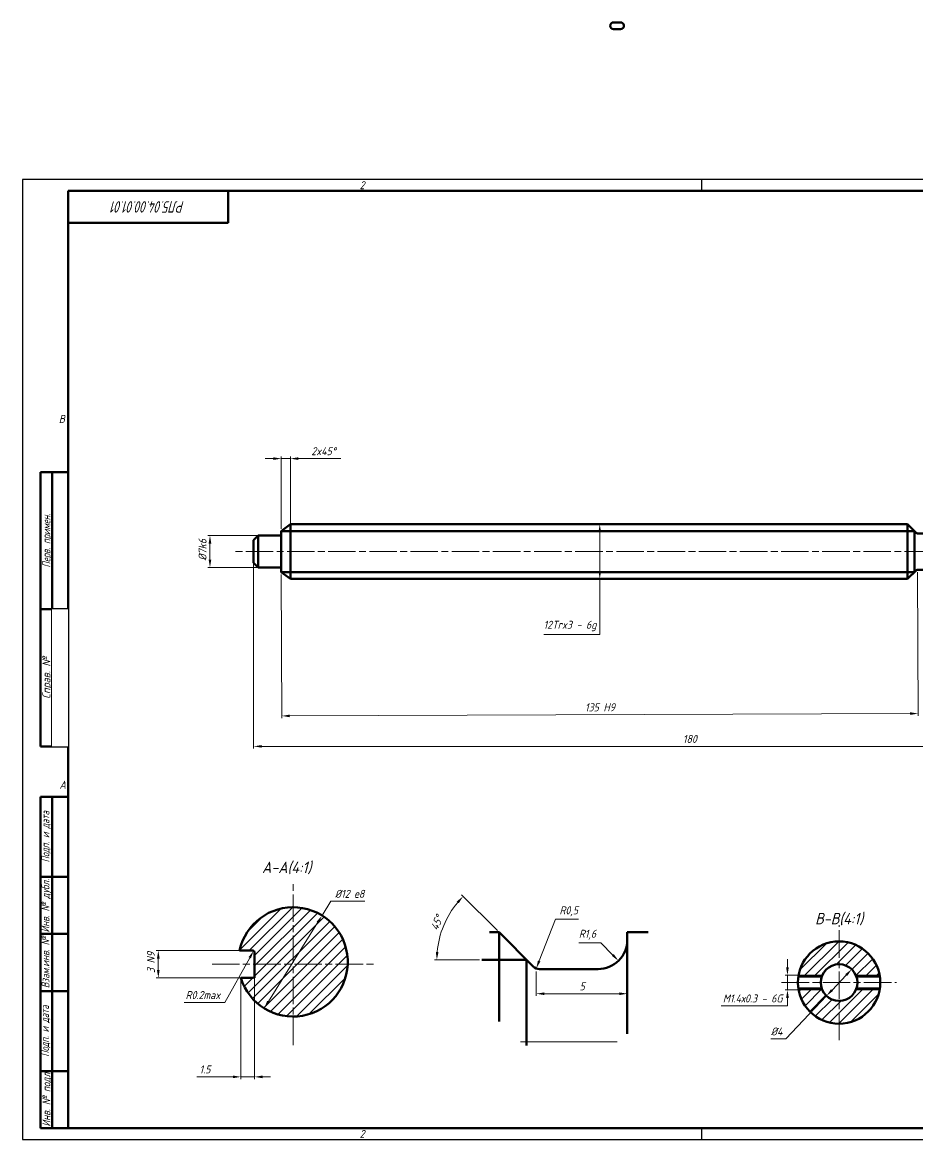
# Model space of a CAD drawing. Header units: millimetres. Extents: x 0 to 594, y 0 to 489.
# Drawn here: x 0 to 391.4, y 0 to 488.7 of the extents above; entities that cross this region are included whole.
import ezdxf
from ezdxf.enums import TextEntityAlignment as Align

# ---------------------------------------------------------------- set-up
doc = ezdxf.new("R2010")
doc.units = ezdxf.units.MM
doc.set_wipeout_variables(frame=1)
doc.linetypes.add('AM_ISO08W050', pattern=[18, 12, -1.5, 3, -1.5])
for name, color, linetype, lineweight in [('AM_0', 7, 'Continuous', 50), ('AM_4', 3, 'Continuous', 15), ('AM_5', 3, 'Continuous', 15), ('AM_7', 4, 'AM_ISO08W050', 15), ('AM_8', 1, 'Continuous', 15), ('AM_BOR', 7, 'Continuous', 35), ('основные', 7, 'Continuous', 50)]:
    doc.layers.add(name, color=color, linetype=linetype, lineweight=lineweight)
doc.styles.add('ACGOSTTS', font='geniso.shx', dxfattribs={"oblique": 15, "height": 3.5})
doc.styles.get("Standard").update_dxf_attribs({"font": 'GENISO.SHX', "oblique": 15})
doc.dimstyles.new('AM_GOST$0', dxfattribs={"dimtxt": 3.5, "dimasz": 3.5, "dimexe": 1, "dimexo": 1, "dimgap": 1.5, "dimtad": 1, "dimtoh": 1, "dimtxsty": 'Standard', "dimcen": 0, "dimclrd": 256, "dimclre": 256, "dimclrt": 2, "dimadec": 0, "dimazin": 2, "dimtp": 0.1, "dimtm": 0.1, "dimtfac": 0.71, "dimtmove": 0, "dimatfit": 3, "dimfxl": 1, "dimtolj": 1, "dimlwd": -1, "dimlwe": -1, "dimarcsym": 1})
doc.dimstyles.new('AM_GOST$2', dxfattribs={"dimtxt": 3.5, "dimasz": 3.5, "dimexe": 1, "dimexo": 1, "dimgap": 1.5, "dimtad": 1, "dimtoh": 1, "dimtxsty": 'Standard', "dimcen": 0, "dimclrd": 256, "dimclre": 256, "dimclrt": 2, "dimadec": 0, "dimazin": 2, "dimtp": 0.1, "dimtm": 0.1, "dimtfac": 0.71, "dimtdec": 3, "dimtmove": 0, "dimatfit": 3, "dimfxl": 1, "dimtolj": 1, "dimlwd": -1, "dimlwe": -1, "dimarcsym": 1})
doc.dimstyles.new('AM_GOST$3', dxfattribs={"dimtxt": 3.5, "dimasz": 3.5, "dimexe": 1, "dimexo": 1, "dimgap": 1.5, "dimtad": 1, "dimtoh": 1, "dimtxsty": 'Standard', "dimcen": 0, "dimclrd": 256, "dimclre": 256, "dimclrt": 2, "dimadec": 0, "dimazin": 2, "dimtp": 0.1, "dimtm": 0.1, "dimtfac": 0.71, "dimtdec": 3, "dimtofl": 0, "dimtmove": 0, "dimatfit": 2, "dimfxl": 1, "dimtolj": 1, "dimlwd": -1, "dimlwe": -1, "dimarcsym": 1})
doc.dimstyles.new('AM_GOST$4', dxfattribs={"dimtxt": 3.5, "dimasz": 3.5, "dimexe": 1, "dimexo": 1, "dimgap": 1.5, "dimtad": 1, "dimtoh": 1, "dimtxsty": 'Standard', "dimcen": 0, "dimclrd": 256, "dimclre": 256, "dimclrt": 2, "dimadec": 0, "dimazin": 2, "dimtp": 0.1, "dimtm": 0.1, "dimtfac": 0.71, "dimtdec": 3, "dimtmove": 0, "dimatfit": 3, "dimfxl": 1, "dimtolj": 1, "dimlwd": -1, "dimlwe": -1, "dimarcsym": 1})

# ---------------------------------------------------------------- blocks, each defined once
blk = doc.blocks.new('GOST_A2_LANDSCAPE')
at = {"layer": 'AM_BOR', "color": 1, "lineweight": 25}
for p, q in [((594, 420), (0, 420)), ((0, 420), (0, 0)), ((297, 415), (297, 420)), ((594, 0), (594, 420)), ((15, 210), (20, 210)), ((589, 210), (594, 210)), ((297, 0), (297, 5)), ((0, 0), (594, 0))]:
    blk.add_line(p, q, dxfattribs=at)
at = {"layer": 'AM_BOR', "color": 7, "lineweight": 50}
for p, q in [((589, 415), (20, 415)), ((20, 415), (20, 5)), ((589, 5), (589, 415)), ((20, 5), (589, 5))]:
    blk.add_line(p, q, dxfattribs=at)
at = {"layer": 'AM_BOR', "color": 1, "lineweight": 25, "style": 'ACGOSTTS', "oblique": 15}
for s, p in [('2', (148.5, 417.5)), ('1', (445.5, 417.5)), ('2', (148.5, 2.5)), ('1', (445.5, 2.5))]:
    blk.add_text(s, height=3.5, dxfattribs=at).set_placement(p, align=Align.MIDDLE_CENTER)
for s, p in [('B', (15.93, 313.5)), ('B', (589.93, 313.5)), ('A', (16.21, 153.5)), ('A', (590.21, 103.5))]:
    blk.add_text(s, height=3.5, dxfattribs=at).set_placement(p)
blk = doc.blocks.new('GOST_EXT12')
at = {"layer": 'AM_BOR', "color": 7, "lineweight": 50, "ltscale": 0.3}
for p, q in [((0, 287), (-12, 287)), ((-12, 287), (-12, 167)), ((-7, 167), (-7, 287)), ((0, 167), (0, 287)), ((-12, 227), (0, 227)), ((-12, 167), (0, 167))]:
    blk.add_line(p, q, dxfattribs=at)
at = {"layer": 'AM_BOR', "color": 7, "lineweight": 50}
for p, q in [((0, 145), (-12, 145)), ((-12, 145), (-12, 110)), ((-12, 0), (-12, 145)), ((-7, 0), (-7, 145)), ((0, 145), (0, 0)), ((0, 110), (-12, 110)), ((-12, 110), (-12, 85)), ((0, 85), (-12, 85)), ((-12, 85), (-12, 60)), ((0, 60), (-12, 60)), ((-12, 60), (-12, 25)), ((0, 25), (-12, 25)), ((-12, 25), (-12, 0)), ((0, 0), (-12, 0))]:
    blk.add_line(p, q, dxfattribs=at)
at = {"layer": 'AM_BOR', "color": 1, "lineweight": 25, "style": 'ACGOSTTS', "oblique": 15}
for s, width, p in [('Перв. примен.', 0.821392, (-9.5, 257)), ('Подп. и дата', 0.842977, (-9.95, 127.5)), ('Инв. № дубл.', 0.891828, (-9.9, 97.31)), ('Взам.инв. №', 0.899981, (-9.9, 72.5)), ('Подп. и дата', 0.842977, (-10.13, 42.5)), ('Инв. № подл', 0.910904, (-9.5, 12.5))]:
    blk.add_text(s, height=3.5, rotation=90, dxfattribs=dict(at, width=width)).set_placement(p, align=Align.MIDDLE_CENTER)
blk.add_text('Справ. №', height=3.5, rotation=90, dxfattribs=at).set_placement((-9.5, 197), align=Align.MIDDLE_CENTER)
at = {"layer": 'AM_BOR', "color": 2, "lineweight": 25, "style": 'ACGOSTTS', "oblique": 15, "width": 0.8}
for tag, p in [('GEN-TITLE-FREF{16}', (-3.5, 257)), ('GEN-TITLE-RPARTNO{16}', (-3.5, 197)), ('GEN-TITLE-SDT2{10}', (-3.5, 127.5)), ('GEN-TITLE-CSTKN{7}', (-3.5, 97.5)), ('GEN-TITLE-RSTKN{7}', (-3.5, 72.5)), ('GEN-TITLE-SDT1{10}', (-3.5, 42.5)), ('GEN-TITLE-STKN{7}', (-3.5, 12.5))]:
    blk.add_attdef(tag, text='', height=3.17, rotation=90, dxfattribs=at).set_placement(p, align=Align.MIDDLE_CENTER)
blk.add_wipeout([(-7, 227), (-7, 167), (0, 167), (0, 227)])
blk = doc.blocks.new('GOST_EXT3_L')
at = {"layer": 'AM_BOR', "color": 7, "lineweight": 50}
for p, q in [((0, 0), (70, 0)), ((0, -14), (0, 0)), ((70, 0), (70, -14)), ((70, -14), (0, -14))]:
    blk.add_line(p, q, dxfattribs=at)
at = {"layer": 'AM_BOR', "color": 2, "lineweight": 25, "style": 'ACGOSTTS', "oblique": 15, "width": 0.8}
blk.add_attdef('GEN-TITLE-PARTNO{11.7}', text='', height=5, rotation=180, dxfattribs=at).set_placement((35, -7), align=Align.MIDDLE_CENTER)
blk = doc.blocks.new('*D9')
at = {"layer": 'AM_5', "linetype": 'ByBlock', "transparency": 16777216}
for p, q in [((101.11, 256.26), (101.11, 171.03)), ((482.45, 256.24), (482.45, 171.03)), ((104.61, 172.03), (478.95, 172.03))]:
    blk.add_line(p, q, dxfattribs=at)
at = {"layer": 'AM_5', "transparency": 16777216}
for points in [[(104.61, 172.61), (104.61, 171.45), (101.11, 172.03)], [(478.95, 172.61), (478.95, 171.45), (482.45, 172.03)]]:
    blk.add_solid(points, dxfattribs=at)
at = {"layer": 'Defpoints', "color": 0, "transparency": 16777216}
for p in [(101.11, 257.26), (482.45, 257.24), (482.45, 172.03)]:
    blk.add_point(p, dxfattribs=at)
at = {"layer": 'AM_5', "color": 2, "transparency": 16777216, "insert": (291.78, 175.28), "char_height": 3.5, "attachment_point": 5}
blk.add_mtext('\\A1;180', dxfattribs=at)
blk = doc.blocks.new('*D10')
at = {"layer": 'AM_5', "linetype": 'ByBlock', "transparency": 16777216}
for p, q in [((113.17, 247.27), (113.4, 184.34)), ((391.37, 248.29), (391.6, 185.37)), ((116.9, 185.35), (388.09, 186.35))]:
    blk.add_line(p, q, dxfattribs=at)
at = {"layer": 'AM_5', "transparency": 16777216}
for points in [[(116.89, 185.94), (116.9, 184.77), (113.4, 185.34)], [(388.09, 186.94), (388.1, 185.77), (391.59, 186.37)]]:
    blk.add_solid(points, dxfattribs=at)
at = {"layer": 'Defpoints', "color": 0, "transparency": 16777216}
for p in [(391.36, 249.29), (113.16, 248.27), (391.59, 186.37)]:
    blk.add_point(p, dxfattribs=at)
at = {"layer": 'AM_5', "color": 2, "transparency": 16777216, "insert": (252.48, 189.1), "char_height": 3.5, "attachment_point": 5, "rotation": 0.2115}
blk.add_mtext('\\A1;135{}{\\C2; H9}', dxfattribs=at)
blk = doc.blocks.new('*D16')
at = {"layer": 'AM_5', "linetype": 'ByBlock', "transparency": 16777216}
for p, q in [((99.71, 82.71), (58.43, 82.71)), ((59.43, 79.21), (59.43, 74.21)), ((100.51, 70.71), (58.43, 70.71))]:
    blk.add_line(p, q, dxfattribs=at)
at = {"layer": 'AM_5', "transparency": 16777216}
for points in [[(58.84, 79.21), (60.01, 79.21), (59.43, 82.71)], [(58.84, 74.21), (60.01, 74.21), (59.43, 70.71)]]:
    blk.add_solid(points, dxfattribs=at)
at = {"layer": 'Defpoints', "color": 0, "transparency": 16777216}
for p in [(100.71, 82.71), (59.43, 70.71), (101.51, 70.71)]:
    blk.add_point(p, dxfattribs=at)
at = {"layer": 'AM_5', "color": 2, "transparency": 16777216, "insert": (56.18, 77.48), "char_height": 3.5, "attachment_point": 5, "rotation": 90}
blk.add_mtext('\\A1;3 N9', dxfattribs=at)
blk = doc.blocks.new('*D17')
at = {"layer": 'AM_5', "linetype": 'ByBlock', "transparency": 16777216}
for p, q in [((101.51, 80.91), (101.51, 26.47)), ((95.51, 69.71), (95.51, 26.47)), ((92.01, 27.47), (76.2, 27.47)), ((101.51, 27.47), (95.51, 27.47)), ((105.01, 27.47), (108.51, 27.47))]:
    blk.add_line(p, q, dxfattribs=at)
at = {"layer": 'AM_5', "transparency": 16777216}
for points in [[(92.01, 28.05), (92.01, 26.88), (95.51, 27.47)], [(105.01, 28.05), (105.01, 26.88), (101.51, 27.47)]]:
    blk.add_solid(points, dxfattribs=at)
at = {"layer": 'Defpoints', "color": 0, "transparency": 16777216}
for p in [(101.51, 81.91), (95.51, 70.71), (101.51, 27.47)]:
    blk.add_point(p, dxfattribs=at)
at = {"layer": 'AM_5', "color": 2, "transparency": 16777216, "insert": (79.81, 30.72), "char_height": 3.5, "attachment_point": 5}
blk.add_mtext('\\A1;1.5 ', dxfattribs=at)
blk = doc.blocks.new('*D18')
at = {"layer": 'AM_5', "linetype": 'ByBlock', "transparency": 16777216}
for p, q in [((131, 98.04), (134.89, 104.27)), ((134.89, 104.27), (149.7, 104.27)), ((107.55, 60.46), (129.15, 95.07))]:
    blk.add_line(p, q, dxfattribs=at)
at = {"layer": 'AM_5', "transparency": 16777216}
for points in [[(128.66, 95.38), (129.65, 94.76), (131, 98.04)], [(107.05, 60.76), (108.04, 60.15), (105.7, 57.49)]]:
    blk.add_solid(points, dxfattribs=at)
at = {"layer": 'Defpoints', "color": 0, "transparency": 16777216}
for p in [(131, 98.04), (105.7, 57.49)]:
    blk.add_point(p, dxfattribs=at)
at = {"layer": 'AM_5', "color": 2, "transparency": 16777216, "insert": (143.04, 107.52), "char_height": 3.5, "attachment_point": 5}
blk.add_mtext('\\A1;%%C12 е8', dxfattribs=at)
blk = doc.blocks.new('*D19')
at = {"layer": 'AM_5', "linetype": 'ByBlock', "transparency": 16777216}
for p, q in [((88.56, 60), (99.4, 79.55)), ((70.75, 60), (88.56, 60))]:
    blk.add_line(p, q, dxfattribs=at)
at = {"layer": 'AM_5', "transparency": 16777216}
blk.add_solid([(98.89, 79.83), (99.91, 79.27), (101.1, 82.61)], dxfattribs=at)
at = {"layer": 'Defpoints', "color": 0, "transparency": 16777216}
for p in [(100.71, 81.91), (101.1, 82.61)]:
    blk.add_point(p, dxfattribs=at)
at = {"layer": 'AM_5', "color": 2, "transparency": 16777216, "insert": (78.9, 63.25), "char_height": 3.5, "attachment_point": 5}
blk.add_mtext('\\A1;R0.2max', dxfattribs=at)
blk = doc.blocks.new('*D21')
at = {"layer": 'AM_5', "linetype": 'ByBlock', "transparency": 16777216}
for p, q in [((243.21, 86.14), (252.89, 86.14)), ((252.89, 86.14), (258.14, 80.75))]:
    blk.add_line(p, q, dxfattribs=at)
at = {"layer": 'AM_5', "transparency": 16777216}
blk.add_solid([(258.56, 81.16), (257.72, 80.34), (260.58, 78.24)], dxfattribs=at)
at = {"layer": 'Defpoints', "color": 0, "transparency": 16777216}
for p in [(251.65, 87.42), (260.58, 78.24)]:
    blk.add_point(p, dxfattribs=at)
at = {"layer": 'AM_5', "color": 2, "transparency": 16777216, "insert": (247.04, 89.66), "char_height": 3.5, "attachment_point": 5}
blk.add_mtext('\\A1;R1,6', dxfattribs=at)
blk = doc.blocks.new('*D22')
at = {"layer": 'AM_5', "linetype": 'ByBlock', "transparency": 16777216}
for p, q in [((233.07, 96.39), (225.93, 78.15)), ((243.12, 96.39), (233.07, 96.39))]:
    blk.add_line(p, q, dxfattribs=at)
at = {"layer": 'AM_5', "transparency": 16777216}
blk.add_solid([(225.38, 78.36), (226.47, 77.94), (224.65, 74.89)], dxfattribs=at)
at = {"layer": 'Defpoints', "color": 0, "transparency": 16777216}
for p in [(226.11, 78.62), (224.65, 74.89)]:
    blk.add_point(p, dxfattribs=at)
at = {"layer": 'AM_5', "color": 2, "transparency": 16777216, "insert": (238.85, 99.9), "char_height": 3.5, "attachment_point": 5}
blk.add_mtext('\\A1;R0,5', dxfattribs=at)
blk = doc.blocks.new('*D23')
at = {"layer": 'AM_5', "linetype": 'ByBlock', "transparency": 16777216}
for p, q in [((224.65, 73.62), (224.65, 62.84)), ((264.45, 73.62), (264.45, 62.84)), ((260.95, 63.84), (228.15, 63.84))]:
    blk.add_line(p, q, dxfattribs=at)
at = {"layer": 'AM_5', "transparency": 16777216}
for points in [[(228.15, 64.42), (228.15, 63.25), (224.65, 63.84)], [(260.95, 64.42), (260.95, 63.25), (264.45, 63.84)]]:
    blk.add_solid(points, dxfattribs=at)
at = {"layer": 'Defpoints', "color": 0, "transparency": 16777216}
for p in [(224.65, 74.62), (264.45, 74.62), (224.65, 63.84)]:
    blk.add_point(p, dxfattribs=at)
at = {"layer": 'AM_5', "color": 2, "transparency": 16777216, "insert": (244.75, 67.09), "char_height": 3.5, "attachment_point": 5, "rotation": 0.0019}
blk.add_mtext('\\A1;5', dxfattribs=at)
blk = doc.blocks.new('*D24')
at = {"layer": 'AM_5', "linetype": 'ByBlock', "transparency": 16777216}
for p, q in [((207.64, 91.43), (191.97, 107.09)), ((199.9, 78.62), (180.18, 78.62))]:
    blk.add_line(p, q, dxfattribs=at)
blk.add_arc((220.45, 78.62), 39.27, 140.108, 174.8864, dxfattribs=at)
at = {"layer": 'AM_5', "transparency": 16777216}
for points in [[(189.89, 104.2), (190.75, 103.41), (192.68, 106.39)], [(181.92, 82.09), (180.75, 82.14), (181.18, 78.62)]]:
    blk.add_solid(points, dxfattribs=at)
at = {"layer": 'Defpoints', "color": 0, "transparency": 16777216}
for p in [(186.44, 98.25), (208.34, 90.72), (200.9, 78.62), (220.45, 78.62), (223.28, 75.79)]:
    blk.add_point(p, dxfattribs=at)
at = {"layer": 'AM_5', "color": 2, "transparency": 16777216, "insert": (181.17, 94.89), "char_height": 3.5, "attachment_point": 5, "rotation": 67.4972}
blk.add_mtext('\\A1;45°', dxfattribs=at)
blk = doc.blocks.new('*D25')
at = {"layer": 'AM_5', "linetype": 'ByBlock', "transparency": 16777216}
for p, q in [((252.14, 269.23), (253.4, 269.23)), ((252.4, 265.73), (252.4, 248.74)), ((252.14, 245.24), (253.4, 245.24)), ((252.4, 245.24), (252.4, 220.93)), ((252.4, 220.93), (227.9, 220.93))]:
    blk.add_line(p, q, dxfattribs=at)
at = {"layer": 'AM_5', "transparency": 16777216}
for points in [[(251.82, 265.73), (252.99, 265.73), (252.4, 269.23)], [(251.82, 248.74), (252.99, 248.74), (252.4, 245.24)]]:
    blk.add_solid(points, dxfattribs=at)
at = {"layer": 'Defpoints', "color": 0, "transparency": 16777216}
for p in [(251.14, 269.23), (251.14, 245.24), (252.4, 245.24)]:
    blk.add_point(p, dxfattribs=at)
at = {"layer": 'AM_5', "color": 2, "transparency": 16777216, "insert": (239.4, 224.68), "char_height": 3.5, "attachment_point": 5}
blk.add_mtext('\\A1;12Trx3 - 6g', dxfattribs=at)
blk = doc.blocks.new('*D27')
at = {"layer": 'AM_5', "linetype": 'ByBlock', "transparency": 16777216}
for p, q in [((103.67, 264.26), (81.01, 264.26)), ((82.01, 260.76), (82.01, 253.76)), ((103.66, 250.26), (81.01, 250.26))]:
    blk.add_line(p, q, dxfattribs=at)
at = {"layer": 'AM_5', "transparency": 16777216}
for points in [[(81.42, 260.76), (82.59, 260.76), (82.01, 264.26)], [(81.42, 253.76), (82.59, 253.76), (82.01, 250.26)]]:
    blk.add_solid(points, dxfattribs=at)
at = {"layer": 'Defpoints', "color": 0, "transparency": 16777216}
for p in [(104.67, 264.26), (82.01, 250.26), (104.66, 250.26)]:
    blk.add_point(p, dxfattribs=at)
at = {"layer": 'AM_5', "color": 2, "transparency": 16777216, "insert": (78.76, 258), "char_height": 3.5, "attachment_point": 5, "rotation": 90}
blk.add_mtext('\\A1;%%C7k6', dxfattribs=at)
blk = doc.blocks.new('*D31')
at = {"layer": 'AM_5', "linetype": 'ByBlock', "transparency": 16777216}
for p, q in [((334.45, 75.41), (334.45, 78.91)), ((343.51, 71.91), (333.45, 71.91)), ((334.45, 71.91), (334.45, 65.51)), ((343.51, 65.51), (333.45, 65.51)), ((334.45, 62.01), (334.45, 58.51)), ((334.45, 58.51), (305.51, 58.51))]:
    blk.add_line(p, q, dxfattribs=at)
at = {"layer": 'AM_5', "transparency": 16777216}
for points in [[(333.87, 75.41), (335.04, 75.41), (334.45, 71.91)], [(333.87, 62.01), (335.04, 62.01), (334.45, 65.51)]]:
    blk.add_solid(points, dxfattribs=at)
at = {"layer": 'Defpoints', "color": 0, "transparency": 16777216}
for p in [(344.51, 71.91), (334.45, 65.51), (344.51, 65.51)]:
    blk.add_point(p, dxfattribs=at)
at = {"layer": 'AM_5', "color": 2, "transparency": 16777216, "insert": (319.23, 61.77), "char_height": 3.5, "attachment_point": 5}
blk.add_mtext('\\A1;М1.4х0.3 - 6G', dxfattribs=at)
blk = doc.blocks.new('*D32')
at = {"layer": 'AM_5', "linetype": 'ByBlock', "transparency": 16777216}
for p, q in [((360.13, 71.98), (353.94, 65.45)), ((351.54, 62.9), (333.7, 44.06)), ((333.7, 44.06), (327.26, 44.06))]:
    blk.add_line(p, q, dxfattribs=at)
at = {"layer": 'AM_5', "transparency": 16777216}
for points in [[(359.71, 72.38), (360.55, 71.58), (362.53, 74.52)], [(353.52, 65.85), (354.37, 65.04), (351.54, 62.9)]]:
    blk.add_solid(points, dxfattribs=at)
at = {"layer": 'Defpoints', "color": 0, "transparency": 16777216}
for p in [(362.53, 74.52), (351.54, 62.9)]:
    blk.add_point(p, dxfattribs=at)
at = {"layer": 'AM_5', "color": 2, "transparency": 16777216, "insert": (329.73, 47.31), "char_height": 3.5, "attachment_point": 5}
blk.add_mtext('\\A1;%%C4', dxfattribs=at)
blk = doc.blocks.new('GENZOOBRISTT5')
at = {"layer": 'AM_7'}
blk.add_line((5.28, -7.95), (-5.28, -7.95), dxfattribs=at)
at = {"layer": 'основные'}
for p, q in [((-7.63, 4.03), (-8.66, 4.03)), ((-3.9, 0.29), (-7.63, 4.03)), ((-7.63, 4.03), (-7.63, -5.74)), ((8.66, 4.03), (6.39, 4.03)), ((6.39, -7.09), (6.39, 4.03)), ((6.39, 4.03), (6.39, 3.2)), ((6.39, 4.03), (8.39, 4.03)), ((-4.61, 1), (-9.5, 1)), ((-4.61, 1), (-4.61, -8.36)), ((3.19, 0), (-3.19, 0))]:
    blk.add_line(p, q, dxfattribs=at)
for centre, radius, start, end in [((3.19, 3.2), 3.2, 269.9946, 359.9981), ((-3.19, 1), 1, 225, 269.9995)]:
    blk.add_arc(centre, radius, start, end, dxfattribs=at)
blk = doc.blocks.new('*D37')
at = {"layer": 'AM_5', "linetype": 'ByBlock', "transparency": 16777216}
for p, q in [((113.16, 267.23), (113.16, 298.89)), ((117.16, 267.23), (117.16, 298.89)), ((109.66, 297.89), (106.16, 297.89)), ((113.16, 297.89), (117.16, 297.89)), ((120.66, 297.89), (139.21, 297.89))]:
    blk.add_line(p, q, dxfattribs=at)
at = {"layer": 'AM_5', "transparency": 16777216}
for points in [[(109.66, 298.48), (109.66, 297.31), (113.16, 297.89)], [(120.66, 298.48), (120.66, 297.31), (117.16, 297.89)]]:
    blk.add_solid(points, dxfattribs=at)
at = {"layer": 'Defpoints', "color": 0, "transparency": 16777216}
for p in [(117.16, 297.89), (113.16, 266.23), (117.16, 266.23)]:
    blk.add_point(p, dxfattribs=at)
at = {"layer": 'AM_5', "color": 2, "transparency": 16777216, "insert": (131.69, 301.14), "char_height": 3.5, "attachment_point": 5}
blk.add_mtext('\\A1;2x45%%D', dxfattribs=at)

msp = doc.modelspace()

# ---------------------------------------------------------------- hatches: boundary and pattern name
at = {"layer": 'AM_8'}
h = msp.add_hatch(dxfattribs=at)
h.set_pattern_fill('ANSI31', color=256)
h.set_pattern_definition([(45, (35.8967, -236.5447), (-2.245064, 2.245064), [])])
h.paths.add_polyline_path([(118.366, 101.665, 0.354599), (94.965, 82.71), (100.713, 82.71, -0.4142136), (101.513, 81.91), (101.513, 76.71), (118.366, 76.71)])
h.paths.add_polyline_path([(142.227, 76.71), (118.366, 76.71), (118.366, 53.862, 0.4011459)])
h.paths.add_polyline_path([(118.366, 76.71), (101.513, 76.71), (101.513, 71.51, -0.4142136), (100.713, 70.71), (95.513, 70.71, 0.3291533), (118.366, 53.862)])
h.paths.add_polyline_path([(118.366, 101.665), (118.366, 76.71), (142.227, 76.71, 0.4269776)])
h = msp.add_hatch(dxfattribs=at)
h.set_pattern_fill('ANSI31', color=256)
h.set_pattern_definition([(45, (123.1083, -277.272), (-2.245064, 2.245064), [])])
h.paths.add_polyline_path([(339.323, 71.914), (349.704, 71.914, -0.6546537), (364.368, 71.914), (374.75, 71.914, 0.8355317)])
h.paths.add_polyline_path([(374.75, 65.514), (364.368, 65.514, -0.6546537), (349.704, 65.514), (339.323, 65.514, 0.8355317)])
h.paths.add_polyline_path([(374.75, 71.914), (364.368, 71.914, -0.020129), (364.602, 71.314), (374.847, 71.314, 0.0084443)])
h.paths.add_polyline_path([(374.847, 66.114), (364.602, 66.114, -0.020129), (364.368, 65.514), (374.75, 65.514, 0.0084443)])
h.paths.add_polyline_path([(349.471, 66.114), (339.225, 66.114, 0.0084443), (339.323, 65.514), (349.704, 65.514, -0.020129)])
h.paths.add_polyline_path([(349.704, 71.914), (339.323, 71.914, 0.0084443), (339.225, 71.314), (349.471, 71.314, -0.020129)])

# ---------------------------------------------------------------- linework, layer by layer
msp.add_line((113.164, 249.859), (113.164, 248.266))
at = {"layer": 'AM_4'}
for points in [[(339.323, 71.914), (349.704, 71.914)], [(364.368, 71.914), (374.75, 71.914)], [(349.704, 65.514), (339.323, 65.514)], [(374.75, 65.514), (364.368, 65.514)]]:
    msp.add_lwpolyline(points, dxfattribs=at)
at = {"layer": 'AM_7'}
for p, q in [((487.685, 257.244), (91.984, 257.261)), ((118.366, 41.282), (118.366, 112.138)), ((357.036, 43.571), (357.036, 93.857)), ((82.939, 76.71), (153.794, 76.71)), ((331.893, 68.714), (382.179, 68.714))]:
    msp.add_line(p, q, dxfattribs=at)
at = {"layer": 'основные'}
for p, q in [((113.164, 266.229), (117.164, 269.229)), ((117.163, 245.237), (117.164, 269.229)), ((386.921, 269.229), (117.164, 269.229)), ((390.655, 265.495), (386.921, 269.229)), ((386.921, 269.229), (386.924, 245.266)), ((101.108, 262.259), (103.108, 264.259)), ((103.108, 264.261), (103.108, 250.261)), ((103.108, 264.259), (112.764, 264.259)), ((389.948, 266.202), (113.164, 266.229)), ((113.164, 264.659), (113.164, 266.229)), ((113.164, 266.229), (113.166, 248.266)), ((389.948, 266.202), (389.948, 248.293)), ((397.749, 265.202), (391.362, 265.202)), ((101.108, 262.259), (101.108, 252.259)), ((101.108, 252.259), (103.108, 250.259)), ((103.108, 250.259), (112.764, 250.259)), ((113.164, 249.237), (113.164, 250.259)), ((397.764, 249.261), (391.362, 249.293)), ((389.948, 248.293), (113.164, 248.266)), ((113.164, 248.266), (117.163, 245.237)), ((386.921, 245.266), (117.163, 245.237)), ((390.655, 249), (386.921, 245.266)), ((94.965, 82.71), (100.713, 82.71)), ((101.513, 81.91), (101.513, 71.51)), ((101.513, 81.91), (101.513, 70.71)), ((100.713, 70.71), (95.513, 70.71))]:
    msp.add_line(p, q, dxfattribs=at)
msp.add_lwpolyline([(258.47, 488.721), (261.47, 488.721, -0.4142136), (262.97, 487.221), (262.97, 487.221, -0.4142136), (261.47, 485.721), (258.47, 485.721, -0.4142136), (256.97, 487.221), (256.97, 487.221, -0.4142136)], format="xyb", close=True, dxfattribs=at)
for points in [[(339.225, 71.314), (349.471, 71.314)], [(364.602, 71.314), (374.847, 71.314)], [(349.471, 66.114), (339.225, 66.114)], [(374.847, 66.114), (364.602, 66.114)]]:
    msp.add_lwpolyline(points, dxfattribs=at)
for radius in [18, 8]:
    msp.add_circle((357.036, 68.714), radius, dxfattribs=at)
for centre, radius, start, end in [((112.764, 264.659), 0.4, 269.99756, 360), ((391.362, 266.202), 1, 225, 269.99945), ((112.764, 249.859), 0.4, 359.99942, 89.99756), ((391.362, 248.293), 1, 90.00055, 135), ((118.349, 77.764), 23.901, 197.16471, 168.05659), ((100.713, 81.91), 0.8, 360, 90), ((100.713, 71.51), 0.8, 270, 0)]:
    msp.add_arc(centre, radius, start, end, dxfattribs=at)

# ---------------------------------------------------------------- block references
at = {"lineweight": 0}
msp.add_blockref('GOST_A2_LANDSCAPE', (0, 0), dxfattribs=at)
msp.add_blockref('GOST_EXT3_L', (20, 415), dxfattribs=at).add_auto_attribs({'GEN-TITLE-PARTNO{11.7}': 'РЛ5.04.00.01.01'})
at = {"layer": 'AM_0', "xscale": 4, "yscale": 4, "zscale": 4}
msp.add_blockref('GENZOOBRISTT5', (238.881, 74.616), dxfattribs=at)

# ---------------------------------------------------------------- texts
at = {"layer": 'основные', "char_height": 5, "attachment_point": 1}
for s, insert in [('А-А(4:1)', (104.749, 121.596)), ('В-В(4:1)', (346.53, 99.184))]:
    msp.add_mtext(s, dxfattribs=dict(at, insert=insert))

# ---------------------------------------------------------------- dimensions: what is measured, and where the dimension line sits
at = {"layer": 'AM_5'}
for base, p1, p2, text, picture, middle in [((117.164, 297.893), (113.164, 266.229), (117.164, 266.228), '2x45%%D', '*D37', (131.686, 301.143)), ((482.445, 172.029), (101.108, 257.259), (482.445, 257.244), '180', '*D9', (291.777, 175.279))]:
    dim = msp.add_linear_dim(base=base, p1=p1, p2=p2, text=text, dimstyle='AM_GOST$0', override={"dimpost": ''}, dxfattribs=at)
    dim.commit()
    dim.dimension.update_dxf_attribs({"geometry": picture, "text_midpoint": middle})
for base, p1, p2, text, picture, middle in [((252.402, 245.241), (251.14, 269.229), (251.143, 245.241), '12Trx3 - 6g', '*D25', (239.399, 220.929)), ((82.008, 250.259), (104.665, 264.261), (104.664, 250.259), '%%C7k6', '*D27', (82.008, 258)), ((59.426, 70.71), (100.713, 82.71), (101.513, 70.71), '3 N9', '*D16', (59.426, 77.481))]:
    dim = msp.add_linear_dim(base=base, p1=p1, p2=p2, angle=90, text=text, dimstyle='AM_GOST$0', dxfattribs=at)
    dim.commit()
    dim.dimension.update_dxf_attribs({"geometry": picture, "text_midpoint": middle, "dimtype": 160})
dim = msp.add_aligned_dim(p1=(113.164, 248.266), p2=(391.362, 249.293), distance=-62.927, text='135{}{\\C2; H9}', dimstyle='AM_GOST$0', override={"dimtp": 0.1, "dimtm": 0.1, "dimtdec": 3, "dimtzin": 8}, dxfattribs=at)
dim.commit()
dim.dimension.update_dxf_attribs({"geometry": '*D10', "text_midpoint": (252.484, 189.103)})
for p1, p2, text, picture, middle in [((105.695, 57.487), (131.003, 98.041), '%%C12 е8', '*D18', (143.044, 104.273)), ((362.535, 74.525), (351.538, 62.903), '%%C4', '*D32', (329.731, 44.057))]:
    dim = msp.add_diameter_dim_2p(p1=p1, p2=p2, text=text, dimstyle='AM_GOST$3', override={"dimpost": ''}, dxfattribs=at)
    dim.commit()
    dim.dimension.update_dxf_attribs({"geometry": picture, "text_midpoint": middle, "dimtype": 163})
dim = msp.add_angular_dim_2l(base=(186.441, 98.254), line1=((223.28, 75.787), (208.343, 90.724)), line2=((220.45, 78.617), (200.9, 78.618)), dimstyle='AM_GOST$2', override={"dimlfac": 0.25, "dimpost": ''}, dxfattribs=at)
dim.commit()
dim.dimension.update_dxf_attribs({"geometry": '*D24', "text_midpoint": (181.166, 94.891)})
for center, mpoint, text, override, picture, middle in [((226.108, 78.616), (224.649, 74.891), 'R0,5', {"dimlfac": 0.25, "dimpost": ''}, '*D22', (238.846, 96.391)), ((251.652, 87.417), (260.578, 78.242), 'R1,6', {"dimlfac": 0.25, "dimpost": ''}, '*D21', (247.044, 86.145)), ((100.713, 81.91), (101.101, 82.609), 'R0.2max', {"dimpost": ''}, '*D19', (78.903, 60.001))]:
    dim = msp.add_radius_dim(center=center, mpoint=mpoint, text=text, dimstyle='AM_GOST$4', override=override, dxfattribs=at)
    dim.commit()
    dim.dimension.update_dxf_attribs({"geometry": picture, "text_midpoint": middle, "dimtype": 164})
dim = msp.add_linear_dim(base=(101.513, 27.468), p1=(95.513, 70.71), p2=(101.513, 81.91), text='1.5 ', dimstyle='AM_GOST$0', dxfattribs=at)
dim.commit()
dim.dimension.update_dxf_attribs({"geometry": '*D17', "text_midpoint": (79.808, 27.468), "dimtype": 160})
dim = msp.add_linear_dim(base=(334.454, 65.514), p1=(344.514, 71.914), p2=(344.514, 65.514), angle=90, text='М1.4х0.3 - 6G', dimstyle='AM_GOST$0', dxfattribs=at)
dim.commit()
dim.dimension.update_dxf_attribs({"geometry": '*D31', "text_midpoint": (319.232, 61.77)})
dim = msp.add_linear_dim(base=(224.651, 63.837), p1=(264.452, 74.617), p2=(224.651, 74.616), angle=0.00189, text='5', dimstyle='AM_GOST$0', override={"dimlfac": 0.25}, dxfattribs=at)
dim.commit()
dim.dimension.update_dxf_attribs({"geometry": '*D23', "text_midpoint": (244.747, 63.838), "dimtype": 160})

# ---------------------------------------------------------------- next in the draw order: block references
at = {"lineweight": 0}
msp.add_blockref('GOST_EXT12', (20, 5), dxfattribs=at)

doc.saveas('drawing.dxf')
